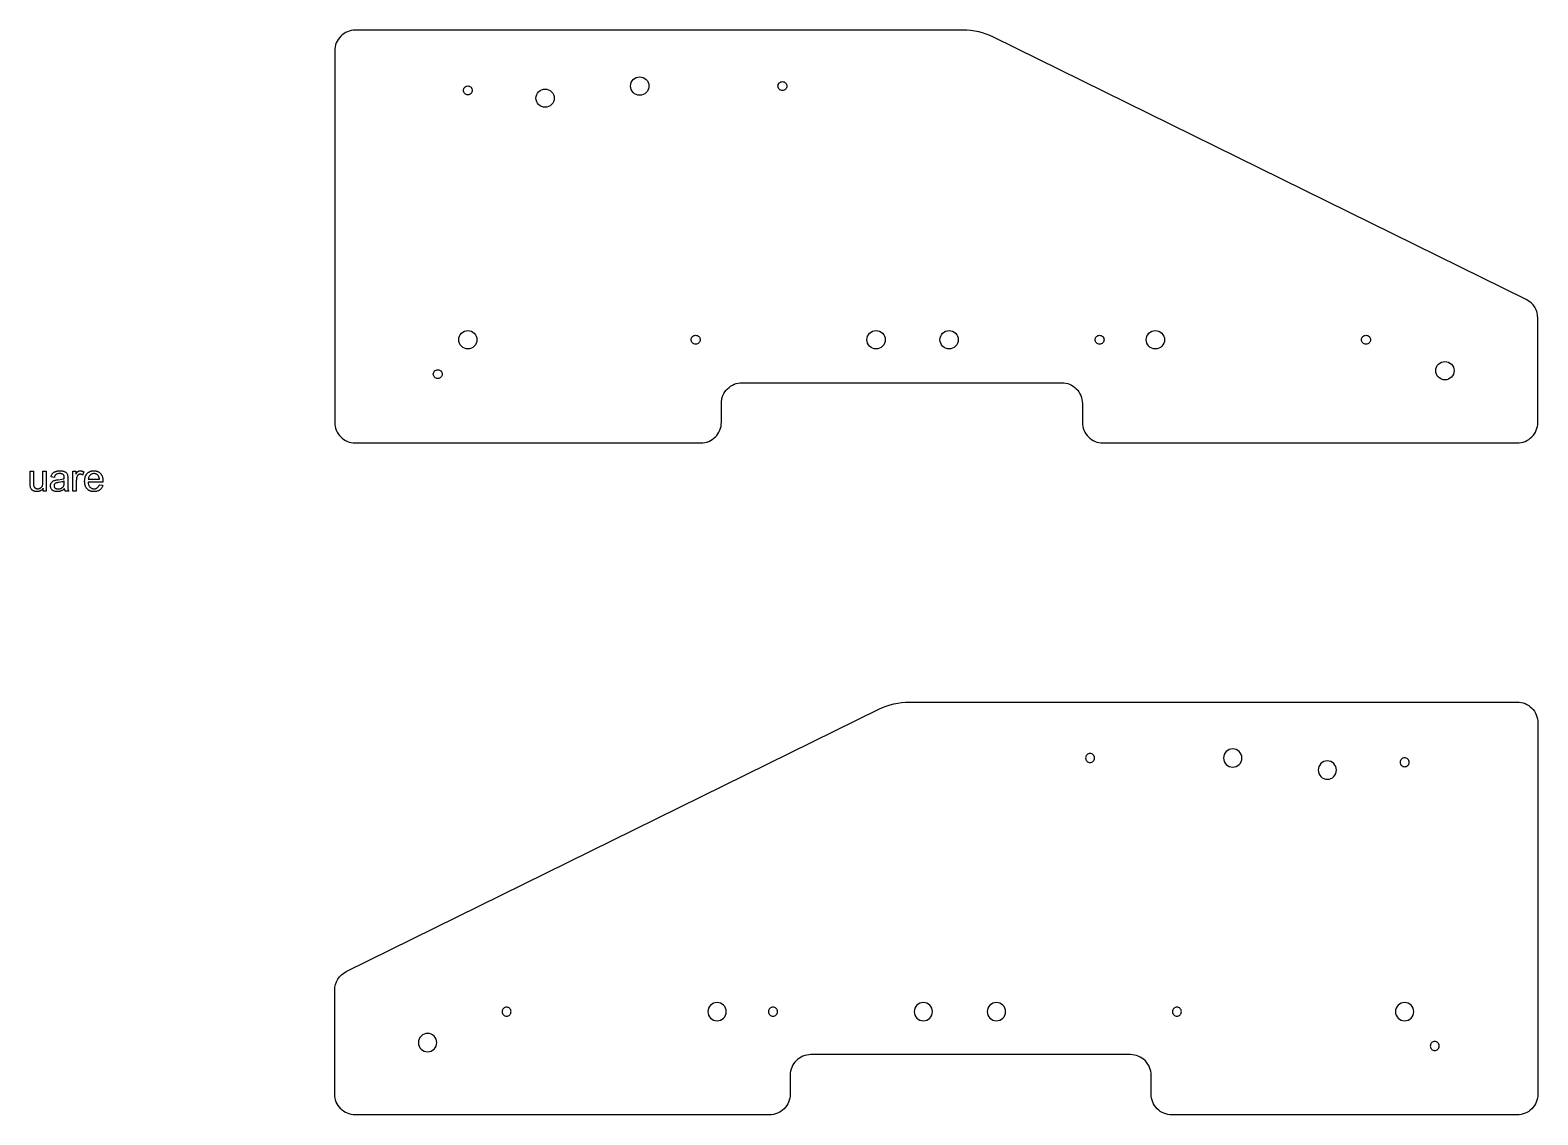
# Model space of a CAD drawing. Extents: x 0.6 to 44.2, y 0 to 23.3.
# Drawn here: x 22.27 to 44.2, y 0 to 15.77 of the extents above; entities that cross this region are included whole.
import ezdxf

# ---------------------------------------------------------------- set-up
doc = ezdxf.new("R2010")
doc.units = 0
for name, color, linetype in [('CUTOUTS', 1, 'CONTINUOUS'), ('INSERTS', 5, 'CONTINUOUS'), ('SCREWS', 30, 'CONTINUOUS'), ('WALNUT', 24, 'CONTINUOUS')]:
    doc.layers.add(name, color=color, linetype=linetype)

msp = doc.modelspace()

# ---------------------------------------------------------------- linework, layer by layer
at = {"layer": 'CUTOUTS'}
for points in [[(22.46, 9.066), (22.46, 9.109), (22.456, 9.103), (22.451, 9.097), (22.446, 9.092), (22.442, 9.087), (22.436, 9.083), (22.431, 9.079), (22.426, 9.075), (22.42, 9.072), (22.414, 9.069), (22.408, 9.066), (22.402, 9.064), (22.396, 9.062), (22.389, 9.061), (22.382, 9.06), (22.375, 9.06), (22.368, 9.059), (22.362, 9.06), (22.355, 9.06), (22.349, 9.061), (22.343, 9.062), (22.337, 9.063), (22.331, 9.065), (22.326, 9.067), (22.32, 9.069), (22.315, 9.072), (22.31, 9.074), (22.305, 9.077), (22.301, 9.08), (22.297, 9.083), (22.293, 9.087), (22.29, 9.09), (22.287, 9.094), (22.282, 9.102), (22.278, 9.11), (22.275, 9.12), (22.272, 9.13), (22.271, 9.139), (22.27, 9.149), (22.269, 9.162), (22.269, 9.176), (22.269, 9.356), (22.318, 9.356), (22.318, 9.195), (22.318, 9.177), (22.319, 9.163), (22.32, 9.151), (22.321, 9.143), (22.322, 9.138), (22.324, 9.134), (22.326, 9.13), (22.328, 9.126), (22.331, 9.122), (22.334, 9.119), (22.337, 9.116), (22.341, 9.113), (22.345, 9.11), (22.349, 9.108), (22.353, 9.106), (22.358, 9.104), (22.362, 9.103), (22.367, 9.102), (22.372, 9.102), (22.378, 9.102), (22.383, 9.102), (22.389, 9.102), (22.394, 9.103), (22.399, 9.105), (22.404, 9.106), (22.409, 9.108), (22.414, 9.11), (22.419, 9.113), (22.424, 9.116), (22.428, 9.119), (22.432, 9.123), (22.436, 9.126), (22.439, 9.13), (22.442, 9.135), (22.445, 9.139), (22.447, 9.144), (22.449, 9.149), (22.45, 9.155), (22.452, 9.161), (22.453, 9.168), (22.454, 9.175), (22.454, 9.183), (22.455, 9.2), (22.455, 9.356), (22.504, 9.356), (22.504, 9.066)], [(22.77, 9.102), (22.756, 9.091), (22.75, 9.086), (22.743, 9.082), (22.737, 9.078), (22.73, 9.075), (22.724, 9.072), (22.717, 9.069), (22.711, 9.067), (22.705, 9.065), (22.698, 9.063), (22.691, 9.062), (22.684, 9.061), (22.677, 9.06), (22.67, 9.06), (22.663, 9.059), (22.652, 9.06), (22.641, 9.061), (22.631, 9.063), (22.621, 9.065), (22.612, 9.069), (22.604, 9.073), (22.597, 9.077), (22.59, 9.083), (22.584, 9.089), (22.579, 9.095), (22.574, 9.102), (22.571, 9.109), (22.568, 9.117), (22.566, 9.125), (22.565, 9.133), (22.564, 9.142), (22.564, 9.148), (22.565, 9.153), (22.566, 9.158), (22.567, 9.163), (22.568, 9.168), (22.57, 9.172), (22.572, 9.177), (22.574, 9.181), (22.579, 9.19), (22.585, 9.197), (22.592, 9.204), (22.599, 9.209), (22.607, 9.214), (22.616, 9.219), (22.625, 9.223), (22.635, 9.226), (22.643, 9.227), (22.653, 9.229), (22.678, 9.233), (22.706, 9.237), (22.73, 9.241), (22.75, 9.245), (22.758, 9.247), (22.766, 9.25), (22.766, 9.263), (22.766, 9.27), (22.765, 9.277), (22.764, 9.283), (22.763, 9.288), (22.761, 9.293), (22.758, 9.298), (22.755, 9.302), (22.752, 9.305), (22.747, 9.309), (22.742, 9.312), (22.735, 9.315), (22.729, 9.317), (22.722, 9.319), (22.714, 9.321), (22.705, 9.321), (22.696, 9.322), (22.688, 9.321), (22.68, 9.321), (22.673, 9.32), (22.666, 9.319), (22.66, 9.317), (22.654, 9.315), (22.65, 9.312), (22.645, 9.309), (22.641, 9.306), (22.637, 9.302), (22.634, 9.298), (22.631, 9.293), (22.628, 9.287), (22.625, 9.281), (22.623, 9.274), (22.621, 9.267), (22.573, 9.273), (22.574, 9.281), (22.576, 9.288), (22.579, 9.295), (22.581, 9.301), (22.584, 9.307), (22.587, 9.313), (22.591, 9.318), (22.594, 9.323), (22.598, 9.327), (22.603, 9.332), (22.607, 9.336), (22.613, 9.34), (22.618, 9.343), (22.624, 9.346), (22.631, 9.349), (22.638, 9.352), (22.645, 9.354), (22.652, 9.357), (22.66, 9.358), (22.668, 9.36), (22.677, 9.361), (22.685, 9.362), (22.694, 9.362), (22.703, 9.362), (22.721, 9.362), (22.729, 9.361), (22.737, 9.36), (22.744, 9.359), (22.751, 9.357), (22.758, 9.356), (22.764, 9.354), (22.774, 9.349), (22.779, 9.346), (22.784, 9.344), (22.788, 9.341), (22.792, 9.338), (22.795, 9.335), (22.798, 9.332), (22.803, 9.325), (22.807, 9.317), (22.81, 9.308), (22.813, 9.298), (22.814, 9.291), (22.815, 9.281), (22.815, 9.268), (22.815, 9.253), (22.815, 9.187), (22.816, 9.156), (22.816, 9.131), (22.817, 9.113), (22.819, 9.101), (22.821, 9.092), (22.823, 9.083), (22.827, 9.074), (22.831, 9.066), (22.78, 9.066), (22.776, 9.074), (22.773, 9.083), (22.771, 9.092)], [(22.766, 9.211), (22.759, 9.209), (22.751, 9.206), (22.742, 9.204), (22.732, 9.201), (22.711, 9.197), (22.686, 9.193), (22.672, 9.191), (22.66, 9.188), (22.65, 9.186), (22.643, 9.183), (22.637, 9.18), (22.632, 9.176), (22.627, 9.172), (22.623, 9.167), (22.62, 9.162), (22.618, 9.156), (22.617, 9.15), (22.617, 9.144), (22.617, 9.139), (22.618, 9.134), (22.619, 9.13), (22.62, 9.126), (22.622, 9.122), (22.625, 9.118), (22.628, 9.114), (22.631, 9.111), (22.635, 9.108), (22.64, 9.105), (22.645, 9.103), (22.65, 9.101), (22.655, 9.1), (22.662, 9.099), (22.668, 9.098), (22.675, 9.098), (22.682, 9.098), (22.689, 9.099), (22.695, 9.1), (22.702, 9.101), (22.708, 9.103), (22.714, 9.105), (22.72, 9.107), (22.725, 9.11), (22.731, 9.114), (22.736, 9.117), (22.74, 9.121), (22.745, 9.125), (22.748, 9.129), (22.752, 9.134), (22.755, 9.139), (22.758, 9.144), (22.76, 9.149), (22.761, 9.154), (22.763, 9.159), (22.764, 9.165), (22.765, 9.171), (22.765, 9.178), (22.766, 9.193)], [(22.891, 9.066), (22.891, 9.356), (22.935, 9.356), (22.935, 9.312), (22.944, 9.326), (22.948, 9.332), (22.952, 9.337), (22.955, 9.342), (22.959, 9.346), (22.963, 9.35), (22.967, 9.352), (22.97, 9.355), (22.974, 9.357), (22.978, 9.358), (22.982, 9.36), (22.986, 9.361), (22.99, 9.362), (22.994, 9.362), (22.998, 9.362), (23.004, 9.362), (23.01, 9.361), (23.017, 9.36), (23.023, 9.358), (23.029, 9.356), (23.036, 9.353), (23.042, 9.35), (23.049, 9.346), (23.032, 9.301), (23.023, 9.306), (23.018, 9.307), (23.014, 9.309), (23.009, 9.31), (23.005, 9.311), (23, 9.311), (22.996, 9.312), (22.992, 9.311), (22.988, 9.311), (22.984, 9.31), (22.98, 9.309), (22.977, 9.308), (22.973, 9.306), (22.97, 9.304), (22.967, 9.302), (22.964, 9.299), (22.961, 9.297), (22.958, 9.294), (22.956, 9.29), (22.953, 9.287), (22.952, 9.283), (22.948, 9.275), (22.945, 9.262), (22.942, 9.248), (22.941, 9.233), (22.94, 9.218), (22.94, 9.066)], [(23.276, 9.159), (23.327, 9.153), (23.323, 9.142), (23.32, 9.132), (23.315, 9.122), (23.31, 9.114), (23.304, 9.105), (23.297, 9.097), (23.29, 9.09), (23.282, 9.084), (23.274, 9.078), (23.265, 9.073), (23.255, 9.069), (23.245, 9.066), (23.235, 9.063), (23.224, 9.061), (23.212, 9.06), (23.199, 9.059), (23.192, 9.06), (23.184, 9.06), (23.176, 9.061), (23.169, 9.062), (23.162, 9.063), (23.155, 9.065), (23.149, 9.067), (23.142, 9.069), (23.136, 9.072), (23.13, 9.075), (23.124, 9.078), (23.119, 9.081), (23.113, 9.085), (23.108, 9.089), (23.103, 9.094), (23.099, 9.099), (23.094, 9.104), (23.09, 9.109), (23.086, 9.114), (23.082, 9.12), (23.079, 9.126), (23.076, 9.132), (23.073, 9.139), (23.071, 9.146), (23.068, 9.153), (23.067, 9.16), (23.065, 9.167), (23.064, 9.175), (23.063, 9.183), (23.062, 9.191), (23.061, 9.208), (23.061, 9.217), (23.062, 9.226), (23.063, 9.235), (23.064, 9.243), (23.065, 9.251), (23.067, 9.259), (23.069, 9.266), (23.071, 9.273), (23.073, 9.28), (23.076, 9.287), (23.079, 9.293), (23.083, 9.3), (23.086, 9.306), (23.09, 9.311), (23.094, 9.317), (23.099, 9.322), (23.104, 9.327), (23.109, 9.331), (23.114, 9.336), (23.119, 9.34), (23.125, 9.343), (23.13, 9.347), (23.136, 9.35), (23.142, 9.352), (23.148, 9.355), (23.155, 9.357), (23.161, 9.358), (23.168, 9.36), (23.175, 9.361), (23.182, 9.362), (23.189, 9.362), (23.197, 9.362), (23.204, 9.362), (23.211, 9.362), (23.218, 9.361), (23.224, 9.36), (23.231, 9.358), (23.237, 9.357), (23.243, 9.355), (23.249, 9.352), (23.255, 9.35), (23.261, 9.347), (23.267, 9.344), (23.272, 9.34), (23.277, 9.336), (23.282, 9.332), (23.287, 9.328), (23.292, 9.323), (23.296, 9.318), (23.3, 9.312), (23.304, 9.307), (23.308, 9.301), (23.311, 9.295), (23.314, 9.289), (23.317, 9.282), (23.319, 9.275), (23.321, 9.268), (23.323, 9.261), (23.325, 9.253), (23.326, 9.245), (23.327, 9.237), (23.328, 9.229), (23.328, 9.211), (23.328, 9.198), (23.112, 9.198), (23.113, 9.187), (23.115, 9.176), (23.117, 9.166), (23.12, 9.156), (23.124, 9.147), (23.128, 9.139), (23.133, 9.132), (23.139, 9.125), (23.145, 9.119), (23.152, 9.114), (23.159, 9.11), (23.166, 9.106), (23.174, 9.103), (23.182, 9.101), (23.191, 9.1), (23.2, 9.1), (23.206, 9.1), (23.213, 9.101), (23.219, 9.102), (23.225, 9.103), (23.23, 9.105), (23.236, 9.108), (23.241, 9.111), (23.246, 9.114), (23.25, 9.118), (23.255, 9.122), (23.259, 9.127), (23.263, 9.132), (23.267, 9.138), (23.27, 9.145), (23.273, 9.152)], [(23.115, 9.239), (23.277, 9.239), (23.276, 9.248), (23.274, 9.256), (23.272, 9.264), (23.27, 9.271), (23.268, 9.277), (23.265, 9.283), (23.262, 9.289), (23.258, 9.294), (23.252, 9.3), (23.245, 9.306), (23.238, 9.311), (23.231, 9.315), (23.223, 9.318), (23.215, 9.32), (23.206, 9.321), (23.197, 9.322), (23.189, 9.322), (23.181, 9.32), (23.173, 9.319), (23.166, 9.316), (23.159, 9.313), (23.153, 9.309), (23.146, 9.305), (23.14, 9.299), (23.135, 9.293), (23.13, 9.287), (23.126, 9.28), (23.122, 9.273), (23.12, 9.265), (23.117, 9.257), (23.116, 9.248)]]:
    msp.add_lwpolyline(points, close=True, dxfattribs=at)
at = {"layer": 'INSERTS'}
for points in [[(29.759, 14.912, -0.414214), (29.892, 14.779, -0.414214), (29.759, 14.646, -0.414214), (29.626, 14.779, -0.414214)], [(31.135, 15.088, -0.414214), (31.268, 14.955, -0.414214), (31.135, 14.822, -0.414214), (31.002, 14.955, -0.414214)], [(28.635, 11.4, -0.414214), (28.768, 11.267, -0.414214), (28.635, 11.134, -0.414214), (28.502, 11.267, -0.414214)], [(34.573, 11.4, -0.414214), (34.706, 11.267, -0.414214), (34.573, 11.134, -0.414214), (34.44, 11.267, -0.414214)], [(35.635, 11.4, -0.414214), (35.768, 11.267, -0.414214), (35.635, 11.134, -0.414214), (35.502, 11.267, -0.414214)], [(38.635, 11.4, -0.414214), (38.768, 11.267, -0.414214), (38.635, 11.134, -0.414214), (38.502, 11.267, -0.414214)], [(42.846, 10.95, -0.414214), (42.979, 10.817, -0.414214), (42.846, 10.684, -0.414214), (42.713, 10.817, -0.414214)], [(39.76, 5.32, 0.414214), (39.627, 5.188, 0.414214), (39.76, 5.055, 0.414214), (39.893, 5.188, 0.414214)], [(41.136, 5.144, 0.414214), (41.003, 5.011, 0.414214), (41.136, 4.878, 0.414214), (41.269, 5.011, 0.414214)], [(32.26, 1.633, 0.414214), (32.127, 1.5, 0.414214), (32.26, 1.367, 0.414214), (32.393, 1.5, 0.414214)], [(35.26, 1.633, 0.414214), (35.127, 1.5, 0.414214), (35.26, 1.367, 0.414214), (35.393, 1.5, 0.414214)], [(36.323, 1.633, 0.414214), (36.19, 1.5, 0.414214), (36.323, 1.367, 0.414214), (36.456, 1.5, 0.414214)], [(42.26, 1.633, 0.414214), (42.127, 1.5, 0.414214), (42.26, 1.367, 0.414214), (42.393, 1.5, 0.414214)], [(28.049, 1.183, 0.414214), (27.916, 1.05, 0.414214), (28.049, 0.917, 0.414214), (28.182, 1.05, 0.414214)]]:
    msp.add_lwpolyline(points, format="xyb", close=True, dxfattribs=at)
at = {"layer": 'SCREWS'}
for points in [[(28.635, 14.957, -0.414214), (28.7, 14.892, -0.414214), (28.635, 14.827, -0.414214), (28.57, 14.892, -0.414214)], [(33.21, 15.02, -0.414214), (33.275, 14.955, -0.414214), (33.21, 14.89, -0.414214), (33.145, 14.955, -0.414214)], [(31.948, 11.332, -0.414214), (32.013, 11.267, -0.414214), (31.948, 11.202, -0.414214), (31.883, 11.267, -0.414214)], [(37.823, 11.332, -0.414214), (37.888, 11.267, -0.414214), (37.823, 11.202, -0.414214), (37.758, 11.267, -0.414214)], [(41.698, 11.332, -0.414214), (41.763, 11.267, -0.414214), (41.698, 11.202, -0.414214), (41.633, 11.267, -0.414214)], [(28.198, 10.832, -0.414214), (28.263, 10.767, -0.414214), (28.198, 10.702, -0.414214), (28.133, 10.767, -0.414214)], [(37.685, 5.253, 0.414214), (37.62, 5.188, 0.414214), (37.685, 5.122, 0.414214), (37.75, 5.188, 0.414214)], [(42.26, 5.19, 0.414214), (42.195, 5.125, 0.414214), (42.26, 5.06, 0.414214), (42.325, 5.125, 0.414214)], [(29.198, 1.565, 0.414214), (29.133, 1.5, 0.414214), (29.198, 1.435, 0.414214), (29.263, 1.5, 0.414214)], [(33.073, 1.565, 0.414214), (33.008, 1.5, 0.414214), (33.073, 1.435, 0.414214), (33.138, 1.5, 0.414214)], [(38.948, 1.565, 0.414214), (38.883, 1.5, 0.414214), (38.948, 1.435, 0.414214), (39.013, 1.5, 0.414214)], [(42.698, 1.065, 0.414214), (42.633, 1, 0.414214), (42.698, 0.935, 0.414214), (42.763, 1, 0.414214)]]:
    msp.add_lwpolyline(points, format="xyb", close=True, dxfattribs=at)
at = {"layer": 'WALNUT'}
for points in [[(26.998, 9.767), (32.023, 9.767, 0.414214), (32.323, 10.067), (32.323, 10.342, -0.416297), (32.625, 10.642), (37.273, 10.642, -0.414214), (37.573, 10.342), (37.573, 10.067, 0.414214), (37.873, 9.767), (43.898, 9.767, 0.414214), (44.198, 10.067), (44.198, 11.581, 0.286953), (44.029, 11.85), (36.282, 15.665, 0.115968), (35.836, 15.767), (26.998, 15.767, 0.414214), (26.698, 15.467), (26.698, 10.067, 0.414214)], [(43.898, 0), (38.873, 0, -0.414214), (38.573, 0.3), (38.573, 0.575, 0.416297), (38.271, 0.875), (33.623, 0.875, 0.414214), (33.323, 0.575), (33.323, 0.3, -0.414214), (33.023, 0), (26.998, 0, -0.414214), (26.698, 0.3), (26.698, 1.813, -0.286953), (26.866, 2.083), (34.614, 5.897, -0.115968), (35.06, 6), (43.898, 6, -0.414214), (44.198, 5.7), (44.198, 0.3, -0.414214)]]:
    msp.add_lwpolyline(points, format="xyb", close=True, dxfattribs=at)

doc.saveas('drawing.dxf')
